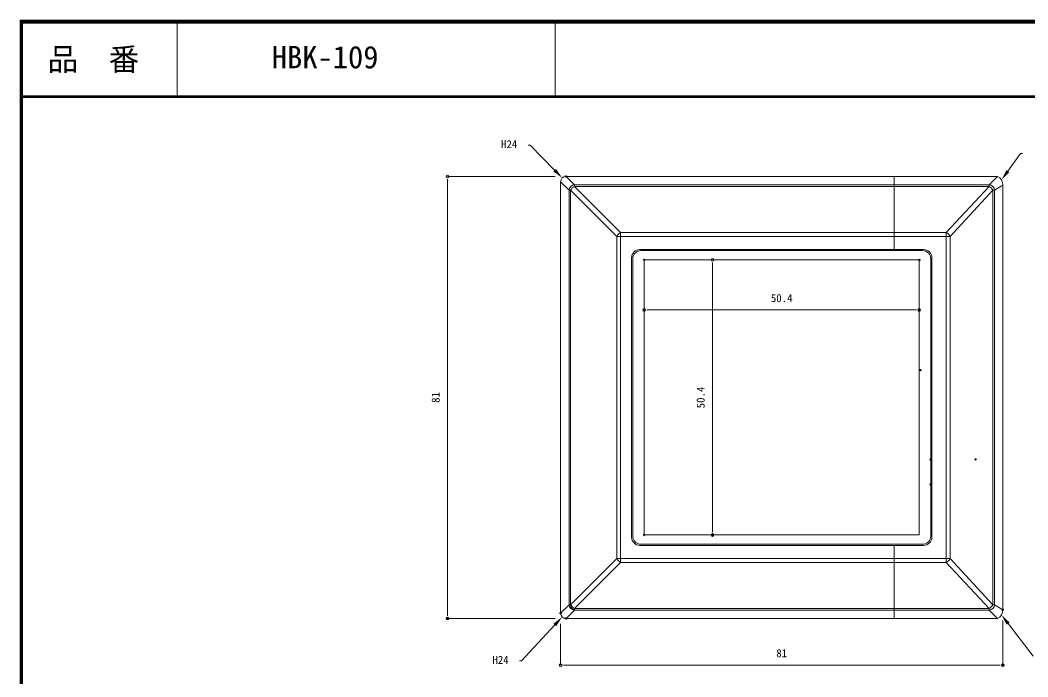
# Model space of a CAD drawing. Units: millimetres, scale not verified. Extents: x -140 to 140, y -96 to 96.
# Drawn here: x -140.5 to 44.1, y -24.7 to 95.7 of the extents above; entities that cross this region are included whole.
import ezdxf
from ezdxf.enums import TextEntityAlignment as Align

# ---------------------------------------------------------------- set-up
doc = ezdxf.new("R2010")
doc.units = ezdxf.units.MM
doc.header["$LTSCALE"] = 0.5
doc.header["$PDMODE"] = 32
doc.header["$PDSIZE"] = 0.25
for name, color, linetype, lineweight in [('0-0_0', 7, 'Continuous', 18), ('0-2_一般', 3, 'Continuous', 18), ('0-5_GREEN', 3, 'Continuous', 18), ('0-6_1手摺寸法', 7, 'Continuous', 18)]:
    doc.layers.add(name, color=color, linetype=linetype, lineweight=lineweight)
doc.layers.add('0-1_Defpoints', color=7, linetype='Continuous')
doc.styles.add('ＭＳ ゴシック', font='')
doc.styles.get('ＭＳ ゴシック').set_extended_font_data('MS Gothic')

# ---------------------------------------------------------------- blocks, each defined once
blk = doc.blocks.new('_DOT')
at = {"layer": '0-0_0', "lineweight": 9}
blk.add_line((-0.5, 0), (-1, 0), dxfattribs=at)
blk.add_circle((0, 0), 0.25, dxfattribs=at)
blk.add_circle((0, 0), 0.25, dxfattribs=at)
blk = doc.blocks.new('D8')
at = {"layer": '0-1_Defpoints'}
for p in [(-64.6243, 57.5035), (-86.3561, -23.4825), (-64.6243, -23.4825)]:
    blk.add_point(p, dxfattribs=at)
at = {"layer": '0-2_一般'}
for p, q in [((-66.6243, 57.5035), (-86.3561, 57.5035)), ((-86.3561, 56.5035), (-86.3561, -22.4825)), ((-66.6243, -23.4825), (-86.3561, -23.4825))]:
    blk.add_line(p, q, dxfattribs=at)
for p, rotation in [((-86.3561, 57.5035), 90), ((-86.3561, -23.4825), 270)]:
    blk.add_blockref('_DOT', p, dxfattribs=dict(at, rotation=rotation))
at = {"layer": '0-2_一般', "color": 7, "style": 'ＭＳ ゴシック'}
blk.add_text('81', height=1.466, rotation=90, dxfattribs=at).set_placement((-87.3561, 16.0105), align=Align.BOTTOM_LEFT)
blk = doc.blocks.new('D9')
at = {"layer": '0-1_Defpoints'}
for p in [(15.3742, -21.8723), (-65.6258, -22.495), (15.3742, -32.0148)]:
    blk.add_point(p, dxfattribs=at)
at = {"layer": '0-2_一般'}
for p, q in [((15.3742, -23.8723), (15.3742, -32.0148)), ((-65.6258, -24.495), (-65.6258, -32.0148)), ((-64.6258, -32.0148), (14.3742, -32.0148))]:
    blk.add_line(p, q, dxfattribs=at)
at = {"layer": '0-2_一般', "rotation": 180}
blk.add_blockref('_DOT', (-65.6258, -32.0148), dxfattribs=at)
at = {"layer": '0-2_一般'}
blk.add_blockref('_DOT', (15.3742, -32.0148), dxfattribs=at)
at = {"layer": '0-2_一般', "color": 7, "style": 'ＭＳ ゴシック'}
blk.add_text('81', height=1.466, dxfattribs=at).set_placement((-26.1258, -31.0148), align=Align.BOTTOM_LEFT)
blk = doc.blocks.new('D12')
at = {"layer": '0-1_Defpoints'}
for p in [(-50.3258, 42.2105), (0.0742, 42.2105), (0.0742, 33.0323)]:
    blk.add_point(p, dxfattribs=at)
at = {"layer": '0-2_一般'}
for p, q in [((-50.3258, 40.2105), (-50.3258, 33.0323)), ((0.0742, 40.2105), (0.0742, 33.0323)), ((-49.3258, 33.0323), (-0.9258, 33.0323))]:
    blk.add_line(p, q, dxfattribs=at)
at = {"layer": '0-2_一般', "rotation": 180}
blk.add_blockref('_DOT', (-50.3258, 33.0323), dxfattribs=at)
at = {"layer": '0-2_一般'}
blk.add_blockref('_DOT', (0.0742, 33.0323), dxfattribs=at)
at = {"layer": '0-2_一般', "color": 7, "style": 'ＭＳ ゴシック'}
blk.add_text('50.4', height=1.466, dxfattribs=at).set_placement((-27.1258, 34.0323), align=Align.BOTTOM_LEFT)
blk = doc.blocks.new('D13')
at = {"layer": '0-1_Defpoints'}
for p in [(-50.3258, 42.2105), (-50.3258, -8.1895), (-37.8097, -8.1895)]:
    blk.add_point(p, dxfattribs=at)
at = {"layer": '0-2_一般'}
for p, q in [((-48.3258, 42.2105), (-37.8097, 42.2105)), ((-37.8097, 41.2105), (-37.8097, -7.1895)), ((-48.3258, -8.1895), (-37.8097, -8.1895))]:
    blk.add_line(p, q, dxfattribs=at)
for p, rotation in [((-37.8097, 42.2105), 90), ((-37.8097, -8.1895), 270)]:
    blk.add_blockref('_DOT', p, dxfattribs=dict(at, rotation=rotation))
at = {"layer": '0-2_一般', "color": 7, "style": 'ＭＳ ゴシック'}
blk.add_text('50.4', height=1.466, rotation=90, dxfattribs=at).set_placement((-38.8097, 15.0105), align=Align.BOTTOM_LEFT)

msp = doc.modelspace()

# ---------------------------------------------------------------- linework, layer by layer
at = {"layer": '0-0_0'}
for p, q in [((-40.4661, 67.0314), (-38.9335, 65.4988)), ((19.6324, 67.0314), (-40.4661, 67.0314)), ((38.5448, 67.0314), (19.6324, 67.0314)), ((19.6324, 65.4988), (19.6324, 67.0314)), ((37.021, 65.4988), (38.5448, 67.0314)), ((-39.9281, 64.5043), (-41.4676, 66.0438)), ((-41.4676, 66.0438), (-41.4676, -12.9671)), ((-38.9335, 65.2114), (-38.9335, 65.4988)), ((-38.9335, 65.4988), (19.6324, 65.4988)), ((-38.9335, 65.2114), (-30.4768, 56.7547)), ((19.6324, 65.2114), (-38.9335, 65.2114)), ((19.6324, 65.4988), (37.021, 65.4988)), ((19.6324, 65.2114), (19.6324, 65.4988)), ((37.021, 65.2114), (19.6324, 65.2114)), ((19.6324, 56.7547), (19.6324, 65.2114)), ((29.1643, 56.7547), (37.021, 65.2114)), ((37.021, 65.4988), (37.021, 65.2114)), ((39.5324, 65.4211), (38.0156, 64.5043)), ((39.5324, 65.4211), (39.5324, -12.3444)), ((-39.6406, 64.5043), (-39.9281, 64.5043)), ((-31.1839, 56.0476), (-39.6406, 64.5043)), ((-39.6406, 64.5043), (-39.6406, -11.4276)), ((37.7281, 64.5043), (29.8714, 56.0476)), ((37.7281, -11.4276), (37.7281, 64.5043)), ((37.7281, 64.5043), (38.0156, 64.5043)), ((38.0156, 64.5043), (38.0156, -11.4276)), ((-30.4768, 56.0476), (-31.1839, 56.0476)), ((-30.4768, 56.7547), (19.6324, 56.7547)), ((19.6324, 56.0476), (19.6324, 53.6384)), ((29.1643, 56.0476), (29.8714, 56.0476)), ((29.1643, -2.9709), (29.1643, 56.0476)), ((29.8714, 56.0476), (29.8714, -2.9709)), ((19.6324, 53.6384), (-26.9676, 53.6384)), ((25.0324, 53.6384), (19.6324, 53.6384)), ((-28.4676, 52.1384), (-28.4676, 0.9384)), ((-28.2676, 51.9384), (-28.2676, 1.1384)), ((24.8324, 53.4384), (-26.7676, 53.4384)), ((26.3324, 1.1384), (26.3324, 51.9384)), ((26.5324, 0.9384), (26.5324, 52.1384)), ((-26.9676, -0.5616), (19.6324, -0.5616)), ((-26.7676, -0.3616), (24.8324, -0.3616)), ((19.6324, -0.5616), (19.6324, -2.9709)), ((19.6324, -0.5616), (25.0324, -0.5616)), ((-39.6406, -11.4276), (-31.1839, -2.9709)), ((-30.4768, -3.678), (-38.9335, -12.1347)), ((-30.4768, -2.9709), (19.6324, -2.9709)), ((19.6324, -2.9709), (29.1643, -2.9709)), ((19.6324, -3.678), (19.6324, -12.1347)), ((29.1643, -2.9709), (29.8714, -2.9709)), ((37.021, -12.1347), (29.1643, -3.678)), ((29.8714, -2.9709), (37.7281, -11.4276)), ((-41.4676, -12.9671), (-39.9281, -11.4276)), ((-38.9335, -12.4221), (-40.4661, -13.9546)), ((-38.9335, -12.1347), (19.6324, -12.1347)), ((-38.9335, -12.1347), (-38.9335, -12.4221)), ((19.6324, -12.4221), (-38.9335, -12.4221)), ((19.6324, -12.1347), (37.021, -12.1347)), ((19.6324, -12.4221), (19.6324, -13.9546)), ((37.021, -12.1347), (37.021, -12.4221)), ((38.5448, -13.9546), (37.021, -12.4221)), ((37.7281, -11.4276), (38.0156, -11.4276)), ((38.0156, -11.4276), (39.5324, -12.3444)), ((19.6324, -13.9546), (-40.4661, -13.9546)), ((38.5448, -13.9546), (19.6324, -13.9546))]:
    msp.add_line(p, q, dxfattribs=at)
for points in [[(-39.6406, -11.4276), (-39.9281, -11.4276), (-39.9281, 64.5043)], [(-30.4768, 56.0476), (-30.4768, -2.9709), (-31.1839, -2.9709), (-31.1839, 56.0476)], [(19.6324, 56.0476), (-30.4768, 56.0476), (-30.4768, 56.7547)], [(19.6324, -3.678), (-30.4768, -3.678), (-30.4768, -2.9709)], [(29.1643, -2.9709), (29.1643, -3.678), (19.6324, -3.678), (19.6324, -2.9709)], [(37.021, -12.4221), (19.6324, -12.4221), (19.6324, -12.1347)]]:
    msp.add_lwpolyline(points, dxfattribs=at)
for points in [[(19.6324, 56.7547), (29.1643, 56.7547), (29.1643, 56.0476), (19.6324, 56.0476)], [(24.2324, 51.7384), (-26.1676, 51.7384), (-26.1676, 1.3384), (24.2324, 1.3384)]]:
    msp.add_lwpolyline(points, close=True, dxfattribs=at)
for centre, radius, start, end in [((-38.9207, 64.4915), 1.0074, 90.72961, 179.27017), ((-38.181, 63.7518), 1.6422, 117.27343, 152.72626), ((37.0082, 64.4915), 1.0074, 0.72983, 89.27039), ((36.2685, 63.7518), 1.6422, 27.27374, 62.72657), ((-29.7243, 55.2951), 1.6422, 117.27329, 152.72671), ((28.4118, 55.2951), 1.6422, 27.27329, 62.72671), ((-26.9676, 52.1384), 1.5, 90, 180), ((25.0324, 52.1384), 1.5, 0, 90), ((-26.7676, 51.9384), 1.5, 90, 180), ((24.8324, 51.9384), 1.5, 0, 90), ((-26.9676, 0.9384), 1.5, 180, 270), ((-26.7676, 1.1384), 1.5, 180, 270), ((24.8324, 1.1384), 1.5, 270, 0), ((25.0324, 0.9384), 1.5, 270, 0), ((-29.7244, -2.2184), 1.6421, 207.27321, 242.72709), ((28.4118, -2.2184), 1.6421, 297.27291, 332.72679), ((-38.9207, -11.4147), 1.0074, 180.72961, 269.27018), ((-38.6639, -11.4817), 0.9782, 176.82543, 254.00028), ((-38.1811, -10.6751), 1.6421, 207.27321, 242.72709), ((37.0082, -11.4147), 1.0074, 270.72982, 359.27039), ((36.2686, -10.6751), 1.6421, 297.27291, 332.72679)]:
    msp.add_arc(centre, radius, start, end, dxfattribs=at)
for centre, major_axis, ratio, start_param, end_param in [((-40.455, 66.0258), (0.8398, -0.5768), 0.980946, 2.1746243, 3.73449421), ((38.4336, 65.8474), (-0.6887, 1.1531), 0.747423, 3.94822407, 5.50809398), ((38.4336, -12.7707), (0.6887, 1.1531), 0.747423, 3.91668398, 5.47655389), ((-40.455, -12.9491), (0.8398, 0.5768), 0.980946, 2.5486911, 4.10856101)]:
    msp.add_ellipse(centre, major_axis=major_axis, ratio=ratio, start_param=start_param, end_param=end_param, dxfattribs=at)
at = {"layer": '0-5_GREEN'}
for p, q in [((140.4922, 95.6606), (-140.4878, 95.6606)), ((140.3522, 95.5206), (-140.3828, 95.5206)), ((140.2122, 95.3806), (-140.2778, 95.3806)), ((140.0722, 95.2406), (-140.1728, 95.2406)), ((139.9322, 95.1006), (-140.0678, 95.1006)), ((-111.7431, 95.1006), (-111.7431, 81.5206)), ((-42.5023, 95.289), (-42.5023, 81.709)), ((139.9322, 81.8006), (-140.1728, 81.8006)), ((139.9322, 81.6606), (-140.1728, 81.6606)), ((139.9322, 81.5206), (-140.1728, 81.5206))]:
    msp.add_line(p, q, dxfattribs=at)
for points in [[(-140.4878, 95.6606), (-140.4878, -95.6702), (140.4922, -95.6702)], [(-140.3828, 95.5206), (-140.3828, -95.5652), (140.3522, -95.5652)], [(-140.2778, 95.3806), (-140.2778, -95.4602), (140.2122, -95.4602)], [(-140.1728, 95.2406), (-140.1728, -95.3552), (140.0722, -95.3552)], [(-140.0678, 95.1006), (-140.0678, -95.2502), (139.9322, -95.2502)]]:
    msp.add_lwpolyline(points, dxfattribs=at)
for p in [(24.4408, 31.5461), (26.2932, 15.175), (34.556, 15.175), (26.2932, 10.575)]:
    msp.add_point(p, dxfattribs=at)
at = {"layer": '0-6_1手摺寸法', "color": 3}
for p, q in [((-47.0371, 72.768), (-47.3971, 72.768)), ((-42.569, 68.1798), (-47.0371, 72.768)), ((40.4603, 67.988), (42.7696, 71.2114)), ((42.7696, 71.2114), (43.1296, 71.2114)), ((-42.5328, -15.1374), (-48.6188, -21.7071)), ((40.5058, -14.8863), (45.1112, -20.8691)), ((-48.6188, -21.7071), (-48.9788, -21.7071))]:
    msp.add_line(p, q, dxfattribs=at)
at = {"layer": '0-6_1手摺寸法'}
for points in [[(-42.3302, 68.4123), (-41.1737, 66.7469), (-42.8078, 67.9472)], [(40.7312, 67.7938), (39.2955, 66.3622), (40.1893, 68.1821)], [(-42.7774, -14.9109), (-41.1737, -13.6702), (-42.2883, -15.3639)], [(40.2416, -15.0896), (39.2858, -13.3015), (40.7699, -14.683)]]:
    msp.add_solid(points, dxfattribs=at)

# ---------------------------------------------------------------- block references
at = {"layer": '0-2_一般'}
for name in ['D8', 'D12', 'D13', 'D9']:
    msp.add_blockref(name, (24.1582, 9.5279), dxfattribs=at)

# ---------------------------------------------------------------- texts
at = {"layer": '0-5_GREEN', "color": 7, "style": 'ＭＳ ゴシック'}
for s, p in [('品\u3000番', (-135.4615, 85.2013)), ('HBK-109', (-94.3894, 85.6048))]:
    msp.add_text(s, height=4.106, dxfattribs=at).set_placement(p, align=Align.BOTTOM_LEFT)
at = {"layer": '0-6_1手摺寸法', "style": 'ＭＳ ゴシック'}
for p in [(-52.3971, 71.768), (-53.9788, -22.7071)]:
    msp.add_text('H24', height=1.466, dxfattribs=at).set_placement(p, align=Align.BOTTOM_LEFT)

doc.saveas('drawing.dxf')
